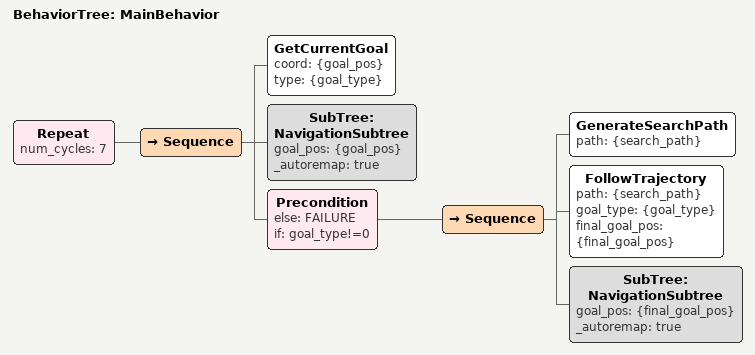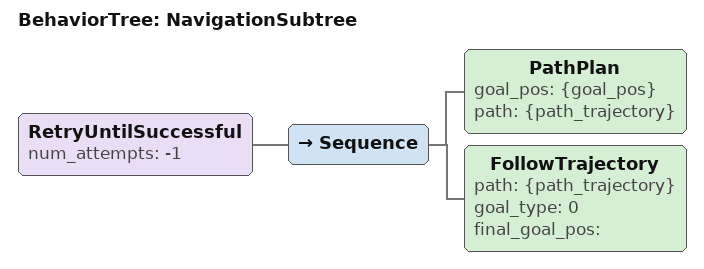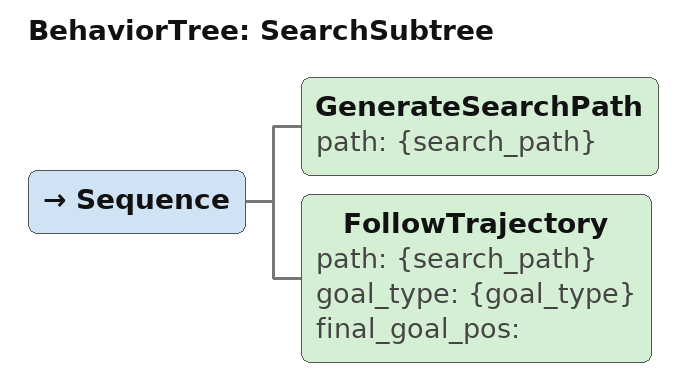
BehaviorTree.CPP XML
<?xml version="1.0" encoding="UTF-8"?>
<root BTCPP_format="4">
  <BehaviorTree ID="MainBehavior">
    <Repeat num_cycles="7">
      <Sequence>
        <GetCurrentGoal coord="{goal_pos}"
                        type="{goal_type}"/>
        <SubTree ID="NavigationSubtree"
                 goal_pos="{goal_pos}"
                 _autoremap="true"/>
        <Precondition else="FAILURE"
                      if="goal_type!=0">
          <Sequence>
            <GenerateSearchPath path="{search_path}"/>
            <FollowTrajectory path="{search_path}"
                              goal_type="{goal_type}"
                              final_goal_pos="{final_goal_pos}"/>
            <SubTree ID="NavigationSubtree"
                     goal_pos="{final_goal_pos}"
                     _autoremap="true"/>
          </Sequence>
        </Precondition>
      </Sequence>
    </Repeat>
  </BehaviorTree>

  <BehaviorTree ID="NavigationSubtree">
    <RetryUntilSuccessful num_attempts="-1">
      <Sequence>
        <PathPlan goal_pos="{goal_pos}"
                  path="{path_trajectory}"/>
        <FollowTrajectory path="{path_trajectory}"
                          goal_type="0"
                          final_goal_pos=""/>
      </Sequence>
    </RetryUntilSuccessful>
  </BehaviorTree>

  <BehaviorTree ID="SearchSubtree">
    <Sequence>
      <GenerateSearchPath path="{search_path}"/>
      <FollowTrajectory path="{search_path}"
                        goal_type="{goal_type}"
                        final_goal_pos=""/>
    </Sequence>
  </BehaviorTree>

</root>
